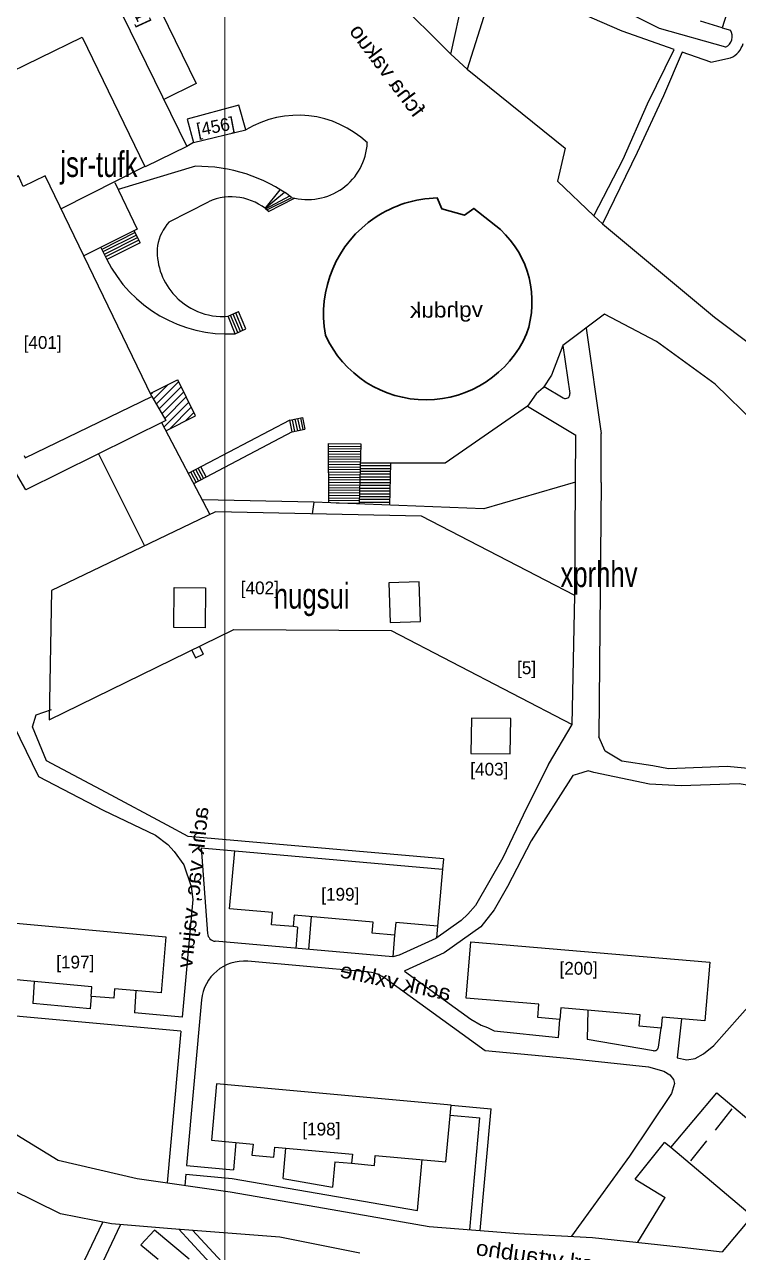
# Model space of a CAD drawing. Header units: millimetres. Extents: x 206768 to 208678, y 737854 to 739416.
# Drawn here: x 207610.9 to 207694.6, y 738350.8 to 738494.7 of the extents above; entities that cross this region are included whole.
import ezdxf
from ezdxf.enums import TextEntityAlignment as Align

# ---------------------------------------------------------------- set-up
doc = ezdxf.new("R2010")
doc.units = ezdxf.units.MM
doc.header["$LTSCALE"] = 0.5
doc.linetypes.add('HIDDEN', pattern=[9.525, 6.35, -3.175])
doc.layers.get('0').update_dxf_attribs({"color": 2})
for name, color, linetype in [('1BATIM', 6, 'Continuous'), ('1MADREGOT', 60, 'Continuous'), ('F-MADREGOT', 61, 'Continuous'), ('H-DOT', 2, 'Continuous'), ('H-HOUSE', 6, 'Continuous'), ('H-KATAN', 6, 'Continuous'), ('H-MIVNE', 6, 'Continuous'), ('H-ROOF', 6, 'HIDDEN'), ('H-SCHACHA', 6, 'Continuous'), ('H-ZIBUR', 6, 'Continuous'), ('MISPAR', 1, 'Continuous')]:
    doc.layers.add(name, color=color, linetype=linetype)
for name, color, linetype, lineweight in [('1COVER', 7, 'Continuous', 25), ('1KAV-ASFLT', 7, 'Continuous', 25), ('1PRAT', 12, 'Continuous', 25), ('A-NOTE', 82, 'Continuous', 9), ('R-MER', 7, 'Continuous', 25), ('R-ROAD', 7, 'Continuous', 25), ('rehovot', 7, 'Continuous', 40)]:
    doc.layers.add(name, color=color, linetype=linetype, lineweight=lineweight)
doc.layers.add('help', color=2, linetype='Continuous', lineweight=9, plot=False)
doc.styles.add('NR1', font='narkism$.shx')
doc.styles.add('REHOV-BIG', font='gil1.shx', dxfattribs={"height": 1.8})

# ---------------------------------------------------------------- blocks, each defined once
blk = doc.blocks.new('TR_LOT')
at = {"flags": 8}
blk.add_attdef('LOT', text='', height=3, dxfattribs=at).set_placement((0, 0), align=Align.MIDDLE_CENTER)

msp = doc.modelspace()

# ---------------------------------------------------------------- hatches: boundary and pattern name
at = {"layer": 'H-DOT'}
h = msp.add_hatch(dxfattribs=at)
h.set_pattern_fill('ANSI31', color=33, scale=0.2, style=0)
h.paths.add_polyline_path([(207625.68, 738451.45), (207628.91, 738453.05), (207630.99, 738448.82), (207627.5, 738447.08), (207626.99, 738448.04), (207627.5, 738448.29), (207625.85, 738451.1)])

# ---------------------------------------------------------------- linework, layer by layer
at = {"layer": '1BATIM'}
for p, q in [((207625.68, 738451.45), (207628.89, 738453.04)), ((207630.99, 738448.82), (207628.91, 738453.05)), ((207627.5, 738447.08), (207630.99, 738448.82))]:
    msp.add_line(p, q, dxfattribs=at)
at = {"layer": '1COVER'}
for p, q in [((207692.71, 738494.31), (207693.66, 738494.02)), ((207691.37, 738490.26), (207693.68, 738490.77)), ((207630.97, 738478.07), (207621.93, 738475.34)), ((207627.89, 738471.56), (207632.51, 738473.92)), ((207676.76, 738459.11), (207678.53, 738446.76)), ((207674.02, 738457.06), (207674.83, 738451.43)), ((207671.84, 738452.28), (207674.08, 738450.93)), ((207669.89, 738449.95), (207660.22, 738443.28)), ((207669.89, 738449.95), (207675.53, 738446.55)), ((207642.02, 738448.31), (207630.14, 738442.06)), ((207642.32, 738446.94), (207630.76, 738440.87)), ((207675.5, 738441.05), (207675.53, 738446.55)), ((207678.5, 738441.03), (207678.53, 738446.76)), ((207660.22, 738443.28), (207653.85, 738443.3)), ((207678.5, 738441.03), (207678.23, 738411.22)), ((207672.34, 738407.99), (207675.11, 738412.68)), ((207660.04, 738396.91), (207630.12, 738399.55)), ((207631.65, 738398.21), (207632.39, 738388.19)), ((207631.65, 738398.21), (207635.59, 738397.87)), ((207660.04, 738396.91), (207659.94, 738395.71)), ((207630.67, 738392.16), (207629.43, 738378.37)), ((207644.55, 738390.16), (207644.21, 738386.3)), ((207642.94, 738388.93), (207642.44, 738388.98)), ((207642.94, 738388.93), (207642.72, 738386.43)), ((207659.35, 738389.03), (207659.23, 738387.66)), ((207654.09, 738385.43), (207633.3, 738387.27)), ((207654.31, 738388), (207654.09, 738385.43)), ((207650.95, 738383.7), (207637.11, 738384.92)), ((207612.08, 738382.56), (207611.93, 738379.97)), ((207623.98, 738381.48), (207623.83, 738378.88)), ((207618.65, 738379.35), (207611.93, 738379.97)), ((207618.74, 738380.8), (207618.65, 738379.35)), ((207631.69, 738380.39), (207629.94, 738361)), ((207629.28, 738376.73), (207596.53, 738379.72)), ((207629.43, 738378.37), (207623.83, 738378.88)), ((207629.28, 738376.73), (207627.68, 738358.97)), ((207660.93, 738368.07), (207665.61, 738367.65)), ((207664.33, 738353.37), (207665.61, 738367.65)), ((207660.82, 738366.88), (207664.31, 738366.56)), ((207663.13, 738353.47), (207664.31, 738366.56)), ((207635.72, 738363.69), (207635.44, 738360.5)), ((207641.25, 738359.47), (207641.57, 738363.04)), ((207647.29, 738361.43), (207647.02, 738358.47)), ((207647.29, 738361.43), (207649.28, 738361.25)), ((207657.01, 738355.71), (207657.54, 738361.68)), ((207629.84, 738359.97), (207629.73, 738358.67)), ((207629.84, 738359.97), (207635.29, 738359.48)), ((207629.94, 738361), (207635.44, 738360.5)), ((207635.29, 738359.48), (207646.37, 738357.57)), ((207641.25, 738359.47), (207647.02, 738358.47)), ((207646.38, 738357.57), (207657.01, 738355.71)), ((207617.56, 738348.97), (207620.13, 738354.35)), ((207619.07, 738347.47), (207622.21, 738354.06)), ((207645.87, 738335.4), (207629.01, 738353.52)), ((207646.54, 738336.29), (207630.63, 738353.4))]:
    msp.add_line(p, q, dxfattribs=at)
for centre, radius, start, end in [((207692.54, 738493.27), 1.35, 294.435, 33.7342), ((207692.54, 738493.27), 2.75, 294.435, 343.0575), ((207631.19, 738459.47), 18.6, 53.5331, 90.6977), ((207635.16, 738467.99), 6.5, 47.6578, 114.1087), ((207632.44, 738467.59), 6.04, 138.8866, 168.674), ((207634.17, 738468.15), 7.68, 175.2992, 220.3691), ((207634.73, 738474.26), 15.83, 206.6497, 273.2741), ((207634.17, 738468.15), 7.68, 220.3691, 274.6211), ((207674.34, 738451.36), 0.5, 238.9027, 8.1929), ((207633.39, 738388.26), 1, 184.218, 264.9452), ((207636.67, 738379.94), 5, 84.9452, 174.8473), ((207650.51, 738378.72), 5, 54.0771, 84.9452), ((207646.1, 738355.99), 1.6, 80.0987, 80.1933)]:
    msp.add_arc(centre, radius, start, end, dxfattribs=at)
at = {"layer": '1KAV-ASFLT'}
for p, q in [((207648.9, 738503.18), (207660.89, 738491.2)), ((207660.89, 738491.2), (207662.8, 738489.45)), ((207662.8, 738489.45), (207674.3, 738480.2)), ((207674.3, 738480.2), (207673.4, 738476.32)), ((207673.4, 738476.32), (207677.67, 738472.28)), ((207696.21, 738355.06), (207692.69, 738350.89))]:
    msp.add_line(p, q, dxfattribs=at)
at = {"layer": '1KAV-ASFLT', "lineweight": 30}
msp.add_lwpolyline([(207646.2, 738458.3, 0.295909), (207658.03, 738450.71, 0.295747), (207669.78, 738458.42, 0.298225), (207666.71, 738470.65), (207663.58, 738473.14), (207662.49, 738472.35), (207659.83, 738473.08), (207659.31, 738474.36, 0.142573), (207652.05, 738472.07, 0.299249), (207646.2, 738458.3)], format="xyb", dxfattribs=at)
at = {"layer": '1KAV-ASFLT'}
msp.add_lwpolyline([(207678.67, 738471.33), (207691.8, 738460.4), (207696.23, 738457.07), (207701.38, 738455.95, 0.380703), (207702.54, 738456.6), (207705.85, 738466.29, 0.414214), (207705.23, 738467.56), (207703.62, 738468.11)], format="xyb", dxfattribs=at)
for points in [[(207705.83, 738376.71), (207706.14, 738382.57), (207709.8, 738385.66), (207710.54, 738392.54), (207709.15, 738399.35), (207707.61, 738406.2), (207706.85, 738413.06), (207706.1, 738420.13), (207705.58, 738426.44), (207704.34, 738432.15), (207702.8, 738437.25), (207700.6, 738442.55), (207696.59, 738447.95), (207691.88, 738452.56), (207684.99, 738457.55), (207678.92, 738460.74), (207674.02, 738457.06), (207672.69, 738453.6), (207671.74, 738452.13), (207670.92, 738451.4), (207669.89, 738449.95)], [(207606.39, 738366.81), (207614.89, 738361.63), (207624.13, 738359.49), (207635.05, 738357.9), (207646.1, 738355.99), (207658.36, 738353.85), (207668.78, 738353.02), (207677.49, 738352.57), (207687.99, 738351.44), (207692.69, 738350.89)], [(207650.24, 738350.72), (207650.24, 738350.72), (207640.85, 738352.59), (207628.17, 738353.59), (207621.14, 738354.15), (207615.18, 738355.34), (207609.37, 738358.2), (207605.67, 738360.97)]]:
    msp.add_lwpolyline(points, dxfattribs=at)
for centre, radius, start, end in [((207643.01, 738472.27), 11.78, 46.4967, 121.3305), ((207644.14, 738481.15), 6.98, 254.2782, 357.2295)]:
    msp.add_arc(centre, radius, start, end, dxfattribs=at)
at = {"layer": '1MADREGOT'}
for p, q in [((207639.14, 738473.13), (207640.92, 738475.32)), ((207641.42, 738475.01), (207639.15, 738473.13)), ((207639.18, 738473.09), (207642.03, 738474.59)), ((207639.35, 738472.96), (207642.25, 738474.43)), ((207639.54, 738472.79), (207642.6, 738474.34)), ((207639.18, 738473.09), (207639.54, 738472.79)), ((207624.5, 738469.12), (207623.79, 738470.54)), ((207623.91, 738470.3), (207619.99, 738468.33)), ((207624.06, 738470.01), (207620.14, 738468.04)), ((207624.21, 738469.71), (207620.28, 738467.75)), ((207624.35, 738469.42), (207620.43, 738467.45)), ((207624.5, 738469.12), (207620.58, 738467.16)), ((207619.87, 738468.57), (207620.58, 738467.16)), ((207634.79, 738460.49), (207636.01, 738461.04)), ((207635.64, 738458.45), (207634.79, 738460.49)), ((207635.94, 738458.59), (207635.09, 738460.63)), ((207636.24, 738458.73), (207635.39, 738460.76)), ((207636.54, 738458.86), (207635.69, 738460.9)), ((207636.86, 738459.01), (207636.01, 738461.04)), ((207635.64, 738458.45), (207636.86, 738459.01)), ((207642.02, 738448.31), (207643.5, 738448.63)), ((207642.32, 738446.94), (207642.02, 738448.31)), ((207642.64, 738447.01), (207642.34, 738448.38)), ((207642.96, 738447.09), (207642.67, 738448.45)), ((207643.29, 738447.16), (207642.99, 738448.52)), ((207643.61, 738447.23), (207643.31, 738448.59)), ((207642.32, 738446.94), (207643.8, 738447.27)), ((207653.85, 738443.3), (207650.29, 738443.3)), ((207653.85, 738443.3), (207653.71, 738438.37)), ((207653.81, 738441.98), (207650.25, 738441.98)), ((207653.82, 738442.31), (207650.26, 738442.31)), ((207653.83, 738442.64), (207650.27, 738442.64)), ((207653.84, 738442.97), (207650.29, 738442.97)), ((207653.77, 738440.33), (207650.21, 738440.33)), ((207653.78, 738440.66), (207650.22, 738440.66)), ((207653.78, 738440.99), (207650.23, 738440.99)), ((207653.8, 738441.65), (207650.24, 738441.65)), ((207653.79, 738441.32), (207650.24, 738441.32)), ((207653.73, 738439.01), (207650.17, 738439.01)), ((207653.74, 738439.34), (207650.18, 738439.34)), ((207653.75, 738439.67), (207650.19, 738439.67)), ((207653.76, 738440), (207650.2, 738440)), ((207653.72, 738438.68), (207650.16, 738438.68))]:
    msp.add_line(p, q, dxfattribs=at)
for points in [[(207643.5, 738448.63), (207643.8, 738447.27)], [(207630.43, 738442.21), (207631.06, 738441.02)], [(207630.72, 738442.36), (207631.35, 738441.18)], [(207631.01, 738442.52), (207631.64, 738441.33)], [(207631.31, 738442.67), (207631.93, 738441.48)], [(207631.6, 738442.82), (207632.22, 738441.64)]]:
    msp.add_lwpolyline(points, dxfattribs=at)
at = {"layer": '1PRAT'}
for p, q in [((207630.74, 738480.86), (207629.96, 738480.39)), ((207631.45, 738421.82), (207631.89, 738420.92)), ((207630.56, 738421.38), (207631, 738420.48)), ((207631, 738420.48), (207631.89, 738420.92))]:
    msp.add_line(p, q, dxfattribs=at)
at = {"layer": 'F-MADREGOT'}
for p, q in [((207646.57, 738445.59), (207650.35, 738445.55)), ((207646.62, 738438.66), (207646.57, 738445.59)), ((207646.57, 738445.59), (207650.35, 738445.55)), ((207650.35, 738445.55), (207650.16, 738438.53))]:
    msp.add_line(p, q, dxfattribs=at)
for points in [[(207646.56, 738444.99), (207650.34, 738444.95)], [(207646.56, 738444.68), (207650.34, 738444.64)], [(207646.57, 738445.29), (207650.35, 738445.25)], [(207646.58, 738444.38), (207650.32, 738444.34)], [(207646.58, 738444.08), (207650.31, 738444.04)], [(207646.58, 738443.78), (207650.3, 738443.74)], [(207646.59, 738443.47), (207650.29, 738443.43)], [(207646.59, 738443.17), (207650.28, 738443.13)], [(207646.59, 738442.87), (207650.28, 738442.83)], [(207646.59, 738442.57), (207650.27, 738442.53)], [(207646.6, 738442.26), (207650.26, 738442.22)], [(207646.6, 738441.96), (207650.25, 738441.92)], [(207646.6, 738441.66), (207650.24, 738441.62)], [(207646.6, 738441.36), (207650.24, 738441.32)], [(207646.61, 738441.05), (207650.23, 738441.01)], [(207646.61, 738440.75), (207650.22, 738440.71)], [(207646.61, 738440.45), (207650.21, 738440.41)], [(207646.61, 738440.15), (207650.2, 738440.11)], [(207646.62, 738439.84), (207650.19, 738439.8)], [(207646.62, 738439.54), (207650.19, 738439.5)], [(207646.62, 738439.24), (207650.18, 738439.2)], [(207646.62, 738438.94), (207650.17, 738438.9)], [(207647.47, 738438.62), (207650.16, 738438.6)]]:
    msp.add_lwpolyline(points, dxfattribs=at)
at = {"layer": 'H-HOUSE'}
for p, q in [((207692.71, 738494.31), (207690.17, 738495.09)), ((207693.19, 738495.9), (207692.71, 738494.31)), ((207634.98, 738391.06), (207635.59, 738397.87)), ((207635.59, 738397.87), (207659.94, 738395.71)), ((207659.94, 738395.71), (207659.35, 738389.03)), ((207602.94, 738390.01), (207627.52, 738387.78)), ((207639.99, 738390.62), (207634.98, 738391.06)), ((207639.87, 738389.2), (207639.99, 738390.62)), ((207642.56, 738390.34), (207642.44, 738388.98)), ((207651.79, 738389.52), (207642.56, 738390.34)), ((207642.44, 738388.98), (207639.87, 738389.2)), ((207651.68, 738388.23), (207651.79, 738389.52)), ((207654.44, 738389.47), (207654.31, 738388)), ((207659.35, 738389.03), (207654.44, 738389.47)), ((207627.52, 738387.78), (207626.95, 738381.21)), ((207654.31, 738388), (207651.68, 738388.23)), ((207662.69, 738380.61), (207663.26, 738387.2)), ((207663.26, 738387.2), (207691.25, 738384.81)), ((207691.25, 738384.81), (207690.67, 738377.94)), ((207618.84, 738381.93), (207609.59, 738382.79)), ((207618.74, 738380.8), (207618.84, 738381.93)), ((207621.49, 738381.7), (207621.43, 738380.6)), ((207626.95, 738381.21), (207621.49, 738381.7)), ((207621.43, 738380.6), (207618.74, 738380.8)), ((207671.23, 738379.88), (207662.69, 738380.61)), ((207671.1, 738378.32), (207671.23, 738379.88)), ((207673.81, 738379.45), (207673.69, 738378.1)), ((207683.09, 738378.66), (207673.81, 738379.45)), ((207682.97, 738377.31), (207683.09, 738378.66)), ((207673.69, 738378.1), (207671.1, 738378.32)), ((207685.55, 738377.09), (207682.97, 738377.31)), ((207685.66, 738378.37), (207685.55, 738377.09)), ((207690.67, 738377.94), (207685.66, 738378.37)), ((207633.45, 738370.55), (207632.86, 738363.95)), ((207660.93, 738368.07), (207633.45, 738370.55)), ((207660.33, 738361.43), (207660.93, 738368.07)), ((207632.86, 738363.95), (207637.72, 738363.51)), ((207637.72, 738363.51), (207637.6, 738362.21)), ((207640.17, 738361.98), (207640.28, 738363.15)), ((207640.28, 738363.15), (207649.38, 738362.33)), ((207637.6, 738362.21), (207640.17, 738361.98)), ((207649.38, 738362.33), (207649.28, 738361.25)), ((207649.28, 738361.25), (207651.94, 738361.01)), ((207651.94, 738361.01), (207652.04, 738362.18)), ((207652.04, 738362.18), (207660.33, 738361.43))]:
    msp.add_line(p, q, dxfattribs=at)
at = {"layer": 'H-KATAN'}
msp.add_lwpolyline([(207630, 738483.6), (207630.74, 738480.86), (207636.88, 738482.33), (207636.06, 738485.25), (207630, 738483.6)], dxfattribs=at)
at = {"layer": 'H-MIVNE'}
for p, q in [((207663.31, 738413.42), (207663.26, 738409.28)), ((207667.93, 738413.36), (207663.31, 738413.42)), ((207667.87, 738409.22), (207667.93, 738413.36)), ((207663.26, 738409.28), (207667.87, 738409.22)), ((207686.68, 738363.12), (207692.07, 738369.49)), ((207692.07, 738369.49), (207701.6, 738361.43)), ((207696.21, 738355.06), (207686.68, 738363.12))]:
    msp.add_line(p, q, dxfattribs=at)
at = {"layer": 'H-ROOF'}
msp.add_lwpolyline([(207693.84, 738367.62), (207688.99, 738361.55)], dxfattribs=at)
at = {"layer": 'H-SCHACHA'}
for p, q in [((207624.62, 738501.02), (207631.04, 738487.77)), ((207631.04, 738487.77), (207627.28, 738485.88))]:
    msp.add_line(p, q, dxfattribs=at)
msp.add_lwpolyline([(207630.24, 738350), (207626.17, 738353.42), (207624.59, 738351.7), (207626.62, 738350)], dxfattribs=at)
at = {"layer": 'H-ZIBUR'}
for p, q in [((207605, 738487.03), (207617.72, 738493.19)), ((207617.72, 738493.19), (207625.06, 738478.04)), ((207625.06, 738478.04), (207615.23, 738473.09)), ((207621.53, 738476.18), (207624.14, 738470.71)), ((207624.14, 738470.71), (207617.89, 738467.58)), ((207675.5, 738441.05), (207664.77, 738437.93)), ((207675.42, 738427.8), (207675.5, 738441.05)), ((207644.83, 738438.73), (207631.75, 738439)), ((207633.32, 738437.58), (207614.12, 738428.35)), ((207657.46, 738437.09), (207633.32, 738437.58)), ((207644.83, 738438.73), (207644.65, 738437.35)), ((207664.77, 738437.93), (207644.83, 738438.73)), ((207675.43, 738427.79), (207657.46, 738437.09)), ((207657.2, 738429.4), (207653.64, 738429.28)), ((207653.64, 738429.28), (207653.8, 738424.62)), ((207657.35, 738424.74), (207657.2, 738429.4)), ((207614.12, 738428.35), (207613.85, 738413.2)), ((207628.45, 738424.03), (207628.5, 738428.7)), ((207628.5, 738428.7), (207632.16, 738428.66)), ((207632.16, 738428.66), (207632.11, 738423.99)), ((207675.11, 738412.68), (207675.43, 738427.79)), ((207653.8, 738424.62), (207657.35, 738424.74)), ((207613.85, 738413.2), (207635.49, 738423.79)), ((207632.11, 738423.99), (207628.45, 738424.03)), ((207635.49, 738423.79), (207653.9, 738423.69)), ((207653.9, 738423.69), (207675.11, 738412.68))]:
    msp.add_line(p, q, dxfattribs=at)
for points in [[(207609.1, 738489.01), (207606.22, 738494.88), (207605.34, 738494.55), (207603.29, 738498.79), (207617.62, 738505.63), (207629.96, 738480.39), (207625.1, 738478)], [(207610.92, 738444.19), (207611.04, 738443.9), (207625.85, 738451.1), (207613.37, 738476.94), (207610.78, 738475.69), (207610.25, 738476.96), (207610.06, 738476.82), (207604.85, 738487.33), (207595.3, 738482.62), (207599.44, 738474.35)], [(207625.85, 738451.1), (207627.5, 738448.29), (207611.09, 738440.16), (207609.9, 738442.22), (207605.03, 738439.9), (207604.47, 738440.96)], [(207626.99, 738448.04), (207632.66, 738437.26)], [(207619.63, 738444.39), (207625.01, 738433.59)]]:
    msp.add_lwpolyline(points, dxfattribs=at)
at = {"layer": 'help', "elevation": 8.36}
for points in [[(207435.96, 738588.88), (207634.41, 738588.88), (207634.41, 738308.21), (207435.96, 738308.21)], [(207634.41, 738588.88), (207832.86, 738588.88), (207832.86, 738308.21), (207634.41, 738308.21)]]:
    msp.add_lwpolyline(points, close=True, dxfattribs=at)
at = {"layer": 'R-MER'}
for p, q in [((207665.57, 738498.19), (207662.8, 738489.45)), ((207680.99, 738493.9), (207669.95, 738498.7)), ((207660.89, 738491.2), (207662.33, 738497.79)), ((207682.05, 738495.9), (207685.31, 738494.27)), ((207687.09, 738491.76), (207680.99, 738493.9)), ((207685.31, 738494.27), (207693.1, 738492.05)), ((207683.96, 738485.4), (207687.09, 738491.76)), ((207691.37, 738490.26), (207688.01, 738491.44)), ((207681.11, 738478.91), (207683.96, 738485.4)), ((207677.67, 738472.28), (207681.11, 738478.91)), ((207612.32, 738413.78), (207614.1, 738414.41)), ((207611.88, 738412.39), (207612.32, 738413.78)), ((207613.52, 738408.42), (207611.88, 738412.39)), ((207620.51, 738404.71), (207613.52, 738408.42)), ((207672.34, 738407.99), (207669.75, 738402.87)), ((207627.65, 738400.86), (207620.51, 738404.71)), ((207669.75, 738402.87), (207666.98, 738397.06)), ((207630.12, 738399.55), (207627.65, 738400.86)), ((207666.98, 738397.06), (207663.8, 738391.44)), ((207663.8, 738391.44), (207662.9, 738390.44)), ((207662.9, 738390.44), (207662.11, 738389.71)), ((207664.42, 738388.94), (207660.13, 738385.9)), ((207660.13, 738385.9), (207655.51, 738383.79)), ((207653.44, 738382.77), (207664.91, 738374.45)), ((207655.51, 738383.79), (207655.46, 738383.78)), ((207655.46, 738383.78), (207663.25, 738378.13)), ((207676.97, 738379.18), (207676.86, 738375.79)), ((207663.25, 738378.13), (207664.44, 738377.42)), ((207664.44, 738377.42), (207665.2, 738377.15)), ((207665.2, 738377.15), (207665.96, 738376.77)), ((207673.53, 738376.01), (207673.69, 738378.1)), ((207685.23, 738374.87), (207685.55, 738377.09)), ((207665.96, 738376.77), (207673.53, 738376.01)), ((207676.86, 738375.79), (207684.65, 738374.45)), ((207686.68, 738363.12), (207685.93, 738363.7)), ((207682.5, 738359.41), (207686.03, 738357.24)), ((207682.81, 738352), (207686.03, 738357.24))]:
    msp.add_line(p, q, dxfattribs=at)
for points in [[(207688.01, 738491.44), (207685.83, 738486.31), (207682.75, 738479.7), (207678.67, 738471.33)], [(207604.15, 738413.01), (207604.77, 738412.23), (207608.95, 738414.03), (207612.58, 738406.57), (207620.16, 738402.61), (207626.28, 738399.71), (207627.72, 738398.61), (207628.47, 738397.8), (207629.62, 738396.22), (207630.48, 738393.68), (207630.67, 738392.16)], [(207707.61, 738406.2), (207700.6, 738407.06), (207693.28, 738407.73), (207686.4, 738407.46), (207684.56, 738407.82), (207680.95, 738408.37), (207678.99, 738409.53), (207678.23, 738411.22)], [(207709.39, 738398.17), (207706.37, 738401.72), (207700.42, 738404.77), (207694.68, 738405.73), (207687.89, 738405.47), (207684.18, 738405.68), (207677.66, 738407.06), (207677.01, 738407.24), (207675.73, 738406.84), (207675.18, 738406.7), (207670.3, 738399.02), (207667.53, 738393.7), (207665.98, 738390.96), (207664.42, 738388.94)], [(207687.94, 738378.18), (207687.42, 738373.61), (207688.56, 738373.39), (207689.53, 738373.53), (207690.52, 738374.09), (207691.71, 738375.07), (207696.29, 738380.2), (207703.13, 738388.08), (207709.74, 738396.44)], [(207662.11, 738389.71), (207659.15, 738387.61), (207654.83, 738385.64), (207654.09, 738385.43)], [(207664.91, 738374.45), (207674.52, 738373.57), (207684.08, 738372.54), (207685.87, 738372.04), (207686.56, 738371.61), (207686.98, 738371.08), (207687.11, 738370.6), (207686.75, 738369.42), (207681.82, 738362.08), (207675.06, 738352.7)], [(207682.5, 738359.41), (207685.93, 738363.7)]]:
    msp.add_lwpolyline(points, dxfattribs=at)
msp.add_arc((207684.73, 738374.94), 0.5, 260.2176, 351.8288, dxfattribs=at)
at = {"layer": 'R-ROAD'}
msp.add_line((207678.67, 738471.33), (207677.67, 738472.28), dxfattribs=at)

# ---------------------------------------------------------------- block references
at = {"layer": 'MISPAR'}
ref = msp.add_blockref('TR_LOT', (207627.7, 738498.08), dxfattribs=dict(at, xscale=0.5, yscale=0.5, zscale=0.5))
ref.add_attrib('LOT', '[531]', dxfattribs={"layer": '0', "height": 1.5, "rotation": 294.6455, "flags": 8}).set_placement((207624.2, 738496.71), align=Align.MIDDLE_CENTER)
ref = msp.add_blockref('TR_LOT', (207634.06, 738488.56), dxfattribs=dict(at, xscale=0.5, yscale=0.5, zscale=0.5))
ref.add_attrib('LOT', '[456]', dxfattribs={"layer": '0', "height": 1.5, "rotation": 10.8947, "flags": 8}).set_placement((207633.32, 738482.74), align=Align.MIDDLE_CENTER)
at = {"layer": 'MISPAR', "xscale": 0.5, "yscale": 0.5, "zscale": 0.5}
for p, values in [((207613.07, 738457.43), {'LOT': '[401]'}), ((207638.52, 738428.67), {'LOT': '[402]'}), ((207669.78, 738419.31), {'LOT': '[5]'}), ((207647.95, 738392.77), {'LOT': '[199]'}), ((207616.89, 738384.83), {'LOT': '[197]'}), ((207675.87, 738384.1), {'LOT': '[200]'}), ((207645.73, 738365.26), {'LOT': '[198]'})]:
    msp.add_blockref('TR_LOT', p, dxfattribs=at).add_auto_attribs(values)
at = {"layer": 'MISPAR'}
ref = msp.add_blockref('TR_LOT', (207666.27, 738407.86), dxfattribs=dict(at, xscale=0.5, yscale=0.5, zscale=0.5))
ref.add_attrib('LOT', '[403]', dxfattribs={"layer": '0', "height": 1.5, "flags": 8}).set_placement((207665.41, 738407.43), align=Align.MIDDLE_CENTER)

# ---------------------------------------------------------------- texts
at = {"layer": 'A-NOTE', "style": 'NR1', "width": 0.75}
for s, p in [('jsr-tufk', (207615.15, 738476.82)), ('xprhhv', (207673.75, 738428.77)), ('nugsui', (207640.16, 738426.25))]:
    msp.add_text(s, height=3, dxfattribs=at).set_placement(p)
at = {"layer": 'rehovot', "ltscale": 2, "style": 'REHOV-BIG', "text_generation_flag": 2, "width": 1.1}
for s, rotation, p in [('fcha vakuo', 306.8949, (207656.6, 738483.66, 20.3)), ('vghduk', 1800.767, (207664.67, 738460.42)), ('achk vac, vajurv', 2244.1135, (207632.52, 738402.95)), ('achk vxkhe', 1427.8049, (207660.72, 738380.28)), ('srl vrtaubho', 2151.9122, (207677.45, 738348.56))]:
    msp.add_text(s, height=1.8, rotation=rotation, dxfattribs=at).set_placement(p)

doc.saveas('drawing.dxf')
